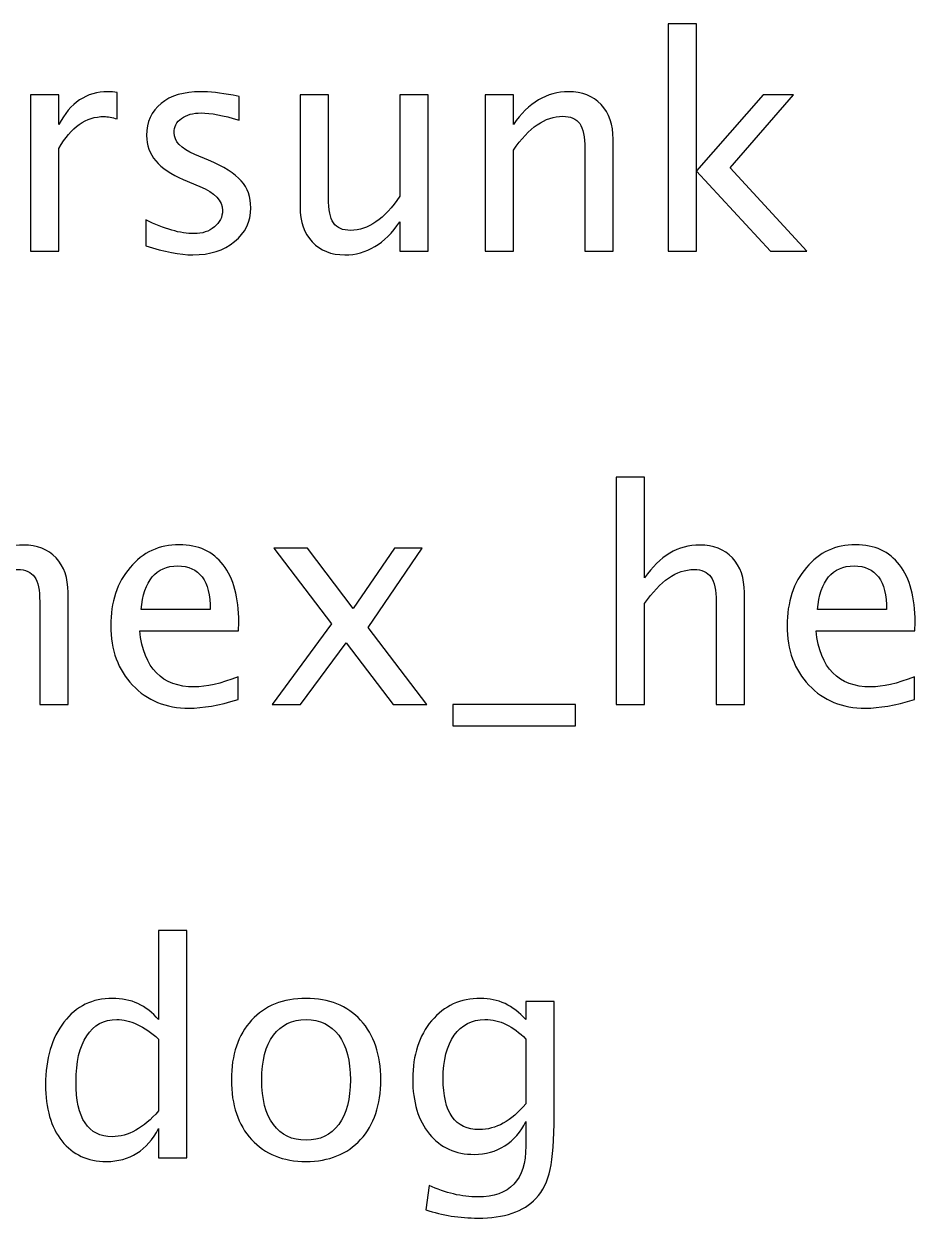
# Model space of a CAD drawing. Header units: centimetres. Extents: x -21.6 to 21.6, y -13.7 to 21.9.
# Drawn here: x 13.581 to 14.646, y 14.893 to 16.321 of the extents above; entities that cross this region are included whole.
import ezdxf

# ---------------------------------------------------------------- set-up
doc = ezdxf.new("R2010")
doc.units = ezdxf.units.CM
doc.header["$MEASUREMENT"] = 0
doc.layers.add('Layer 1', color=7, linetype='Continuous')

msp = doc.modelspace()

# ---------------------------------------------------------------- linework, layer by layer
at = {"layer": 'Layer 1'}
for points, knots in [([(14.35065, 16.04922), (14.35065, 16.04922), (14.35065, 16.32121), (14.35065, 16.32121), (14.35065, 16.32121), (14.35065, 16.32121), (14.38451, 16.32121), (14.38451, 16.32121), (14.38451, 16.32121), (14.38451, 16.32121), (14.38451, 16.14547), (14.38451, 16.14547), (14.38451, 16.14547), (14.38451, 16.14547), (14.46389, 16.23619), (14.46389, 16.23619), (14.46389, 16.23619), (14.46389, 16.23619), (14.50046, 16.23619), (14.50046, 16.23619), (14.50046, 16.23619), (14.50046, 16.23619), (14.42461, 16.14894), (14.42461, 16.14894), (14.42461, 16.14894), (14.42461, 16.14894), (14.51634, 16.04922), (14.51634, 16.04922), (14.51634, 16.04922), (14.51634, 16.04922), (14.47271, 16.04922), (14.47271, 16.04922), (14.47271, 16.04922), (14.47271, 16.04922), (14.38451, 16.14512), (14.38451, 16.14512), (14.38451, 16.14512), (14.38451, 16.14512), (14.38451, 16.04922), (14.38451, 16.04922), (14.38451, 16.04922), (14.38451, 16.04922), (14.35065, 16.04922), (14.35065, 16.04922)], [0, 0, 0, 0, 0.0833333, 0.0833333, 0.0833333, 0.0833333, 0.1666667, 0.1666667, 0.1666667, 0.1666667, 0.25, 0.25, 0.25, 0.25, 0.3333333, 0.3333333, 0.3333333, 0.3333333, 0.4166667, 0.4166667, 0.4166667, 0.4166667, 0.5, 0.5, 0.5, 0.5, 0.5833333, 0.5833333, 0.5833333, 0.5833333, 0.6666667, 0.6666667, 0.6666667, 0.6666667, 0.75, 0.75, 0.75, 0.75, 0.8333333, 0.8333333, 0.8333333, 0.8333333, 1, 1, 1, 1]), ([(13.58852, 16.04922), (13.58852, 16.04922), (13.58852, 16.23619), (13.58852, 16.23619), (13.58852, 16.23619), (13.58852, 16.23619), (13.62238, 16.23619), (13.62238, 16.23619), (13.62238, 16.23619), (13.62238, 16.23619), (13.62238, 16.20086), (13.62238, 16.20086), (13.62238, 16.20086), (13.63585, 16.22702), (13.65537, 16.24007), (13.681, 16.24007), (13.681, 16.24007), (13.68447, 16.24007), (13.68812, 16.23978), (13.69188, 16.23919), (13.69188, 16.23919), (13.69188, 16.23919), (13.69188, 16.2075), (13.69188, 16.2075), (13.69188, 16.2075), (13.686, 16.20944), (13.68083, 16.21044), (13.67636, 16.21044), (13.67636, 16.21044), (13.65484, 16.21044), (13.63685, 16.19774), (13.62238, 16.17228), (13.62238, 16.17228), (13.62238, 16.17228), (13.62238, 16.04922), (13.62238, 16.04922), (13.62238, 16.04922), (13.62238, 16.04922), (13.58852, 16.04922), (13.58852, 16.04922)], [0, 0, 0, 0, 0.0909091, 0.0909091, 0.0909091, 0.0909091, 0.1818182, 0.1818182, 0.1818182, 0.1818182, 0.2727273, 0.2727273, 0.2727273, 0.2727273, 0.3636364, 0.3636364, 0.3636364, 0.3636364, 0.4545455, 0.4545455, 0.4545455, 0.4545455, 0.5454545, 0.5454545, 0.5454545, 0.5454545, 0.6363636, 0.6363636, 0.6363636, 0.6363636, 0.7272727, 0.7272727, 0.7272727, 0.7272727, 0.8181818, 0.8181818, 0.8181818, 0.8181818, 1, 1, 1, 1]), ([(13.72616, 16.05592), (13.72616, 16.05592), (13.72616, 16.08697), (13.72616, 16.08697), (13.72616, 16.08697), (13.74833, 16.07591), (13.76756, 16.07039), (13.78396, 16.07039), (13.78396, 16.07039), (13.79372, 16.07039), (13.80184, 16.07303), (13.80824, 16.07832), (13.80824, 16.07832), (13.81465, 16.08356), (13.81789, 16.09014), (13.81789, 16.09808), (13.81789, 16.09808), (13.81789, 16.10966), (13.80889, 16.11925), (13.7909, 16.12683), (13.7909, 16.12683), (13.7909, 16.12683), (13.77108, 16.13524), (13.77108, 16.13524), (13.77108, 16.13524), (13.74186, 16.14735), (13.72722, 16.16487), (13.72722, 16.18763), (13.72722, 16.18763), (13.72722, 16.20391), (13.73298, 16.21673), (13.74451, 16.22608), (13.74451, 16.22608), (13.75603, 16.23543), (13.77185, 16.24007), (13.7919, 16.24007), (13.7919, 16.24007), (13.80231, 16.24007), (13.81524, 16.23866), (13.83059, 16.23578), (13.83059, 16.23578), (13.83059, 16.23578), (13.83764, 16.23443), (13.83764, 16.23443), (13.83764, 16.23443), (13.83764, 16.23443), (13.83764, 16.20621), (13.83764, 16.20621), (13.83764, 16.20621), (13.81877, 16.21185), (13.80372, 16.21467), (13.79249, 16.21467), (13.79249, 16.21467), (13.78261, 16.21467), (13.77479, 16.2125), (13.76885, 16.20821), (13.76885, 16.20821), (13.76297, 16.20391), (13.76003, 16.19815), (13.76003, 16.19092), (13.76003, 16.19092), (13.76003, 16.18075), (13.76826, 16.17211), (13.78478, 16.16511), (13.78478, 16.16511), (13.78478, 16.16511), (13.80107, 16.15823), (13.80107, 16.15823), (13.80107, 16.15823), (13.81953, 16.15047), (13.83259, 16.14224), (13.84023, 16.13359), (13.84023, 16.13359), (13.84793, 16.12495), (13.85175, 16.11413), (13.85175, 16.1012), (13.85175, 16.1012), (13.85175, 16.08479), (13.84529, 16.07133), (13.83229, 16.0608), (13.83229, 16.0608), (13.81936, 16.05028), (13.80278, 16.04499), (13.78261, 16.04499), (13.78261, 16.04499), (13.76709, 16.04499), (13.74833, 16.04863), (13.72616, 16.05592)], [0, 0, 0, 0, 0.0434783, 0.0434783, 0.0434783, 0.0434783, 0.0869565, 0.0869565, 0.0869565, 0.0869565, 0.1304348, 0.1304348, 0.1304348, 0.1304348, 0.173913, 0.173913, 0.173913, 0.173913, 0.2173913, 0.2173913, 0.2173913, 0.2173913, 0.2608696, 0.2608696, 0.2608696, 0.2608696, 0.3043478, 0.3043478, 0.3043478, 0.3043478, 0.3478261, 0.3478261, 0.3478261, 0.3478261, 0.3913043, 0.3913043, 0.3913043, 0.3913043, 0.4347826, 0.4347826, 0.4347826, 0.4347826, 0.4782609, 0.4782609, 0.4782609, 0.4782609, 0.5217391, 0.5217391, 0.5217391, 0.5217391, 0.5652174, 0.5652174, 0.5652174, 0.5652174, 0.6086957, 0.6086957, 0.6086957, 0.6086957, 0.6521739, 0.6521739, 0.6521739, 0.6521739, 0.6956522, 0.6956522, 0.6956522, 0.6956522, 0.7391304, 0.7391304, 0.7391304, 0.7391304, 0.7826087, 0.7826087, 0.7826087, 0.7826087, 0.826087, 0.826087, 0.826087, 0.826087, 0.8695652, 0.8695652, 0.8695652, 0.8695652, 0.9130435, 0.9130435, 0.9130435, 0.9130435, 1, 1, 1, 1]), ([(14.13169, 16.04922), (14.13169, 16.04922), (14.13169, 16.23619), (14.13169, 16.23619), (14.13169, 16.23619), (14.13169, 16.23619), (14.16555, 16.23619), (14.16555, 16.23619), (14.16555, 16.23619), (14.16555, 16.23619), (14.16555, 16.20086), (14.16555, 16.20086), (14.16555, 16.20086), (14.18349, 16.22702), (14.20548, 16.24007), (14.23146, 16.24007), (14.23146, 16.24007), (14.24781, 16.24007), (14.2608, 16.23496), (14.27039, 16.22467), (14.27039, 16.22467), (14.27997, 16.21444), (14.28479, 16.20062), (14.28479, 16.18334), (14.28479, 16.18334), (14.28479, 16.18334), (14.28479, 16.04922), (14.28479, 16.04922), (14.28479, 16.04922), (14.28479, 16.04922), (14.25093, 16.04922), (14.25093, 16.04922), (14.25093, 16.04922), (14.25093, 16.04922), (14.25093, 16.17228), (14.25093, 16.17228), (14.25093, 16.17228), (14.25093, 16.18616), (14.24887, 16.19604), (14.24481, 16.20191), (14.24481, 16.20191), (14.2407, 16.20785), (14.23393, 16.21079), (14.22447, 16.21079), (14.22447, 16.21079), (14.20365, 16.21079), (14.18402, 16.19721), (14.16555, 16.17005), (14.16555, 16.17005), (14.16555, 16.17005), (14.16555, 16.04922), (14.16555, 16.04922), (14.16555, 16.04922), (14.16555, 16.04922), (14.13169, 16.04922), (14.13169, 16.04922)], [0, 0, 0, 0, 0.0666667, 0.0666667, 0.0666667, 0.0666667, 0.1333333, 0.1333333, 0.1333333, 0.1333333, 0.2, 0.2, 0.2, 0.2, 0.2666667, 0.2666667, 0.2666667, 0.2666667, 0.3333333, 0.3333333, 0.3333333, 0.3333333, 0.4, 0.4, 0.4, 0.4, 0.4666667, 0.4666667, 0.4666667, 0.4666667, 0.5333333, 0.5333333, 0.5333333, 0.5333333, 0.6, 0.6, 0.6, 0.6, 0.6666667, 0.6666667, 0.6666667, 0.6666667, 0.7333333, 0.7333333, 0.7333333, 0.7333333, 0.8, 0.8, 0.8, 0.8, 0.8666667, 0.8666667, 0.8666667, 0.8666667, 1, 1, 1, 1]), ([(14.02985, 16.04922), (14.02985, 16.04922), (14.02985, 16.08438), (14.02985, 16.08438), (14.02985, 16.08438), (14.0118, 16.0581), (13.98987, 16.04499), (13.96412, 16.04499), (13.96412, 16.04499), (13.94777, 16.04499), (13.93478, 16.0501), (13.92513, 16.06039), (13.92513, 16.06039), (13.91543, 16.07068), (13.91061, 16.0845), (13.91061, 16.10196), (13.91061, 16.10196), (13.91061, 16.10196), (13.91061, 16.23619), (13.91061, 16.23619), (13.91061, 16.23619), (13.91061, 16.23619), (13.94448, 16.23619), (13.94448, 16.23619), (13.94448, 16.23619), (13.94448, 16.23619), (13.94448, 16.11301), (13.94448, 16.11301), (13.94448, 16.11301), (13.94448, 16.09896), (13.94653, 16.08903), (13.95059, 16.08315), (13.95059, 16.08315), (13.95471, 16.07721), (13.96153, 16.07427), (13.97111, 16.07427), (13.97111, 16.07427), (13.99181, 16.07427), (14.01145, 16.08785), (14.02985, 16.11507), (14.02985, 16.11507), (14.02985, 16.11507), (14.02985, 16.23619), (14.02985, 16.23619), (14.02985, 16.23619), (14.02985, 16.23619), (14.06372, 16.23619), (14.06372, 16.23619), (14.06372, 16.23619), (14.06372, 16.23619), (14.06372, 16.04922), (14.06372, 16.04922), (14.06372, 16.04922), (14.06372, 16.04922), (14.02985, 16.04922), (14.02985, 16.04922)], [0, 0, 0, 0, 0.0666667, 0.0666667, 0.0666667, 0.0666667, 0.1333333, 0.1333333, 0.1333333, 0.1333333, 0.2, 0.2, 0.2, 0.2, 0.2666667, 0.2666667, 0.2666667, 0.2666667, 0.3333333, 0.3333333, 0.3333333, 0.3333333, 0.4, 0.4, 0.4, 0.4, 0.4666667, 0.4666667, 0.4666667, 0.4666667, 0.5333333, 0.5333333, 0.5333333, 0.5333333, 0.6, 0.6, 0.6, 0.6, 0.6666667, 0.6666667, 0.6666667, 0.6666667, 0.7333333, 0.7333333, 0.7333333, 0.7333333, 0.8, 0.8, 0.8, 0.8, 0.8666667, 0.8666667, 0.8666667, 0.8666667, 1, 1, 1, 1]), ([(13.48026, 15.50712), (13.48026, 15.50712), (13.48026, 15.77911), (13.48026, 15.77911), (13.48026, 15.77911), (13.48026, 15.77911), (13.51412, 15.77911), (13.51412, 15.77911), (13.51412, 15.77911), (13.51412, 15.77911), (13.51412, 15.65876), (13.51412, 15.65876), (13.51412, 15.65876), (13.53206, 15.68492), (13.55405, 15.69797), (13.58003, 15.69797), (13.58003, 15.69797), (13.59638, 15.69797), (13.60937, 15.69286), (13.61896, 15.68257), (13.61896, 15.68257), (13.62854, 15.67234), (13.63336, 15.65852), (13.63336, 15.64124), (13.63336, 15.64124), (13.63336, 15.64124), (13.63336, 15.50712), (13.63336, 15.50712), (13.63336, 15.50712), (13.63336, 15.50712), (13.5995, 15.50712), (13.5995, 15.50712), (13.5995, 15.50712), (13.5995, 15.50712), (13.5995, 15.63018), (13.5995, 15.63018), (13.5995, 15.63018), (13.5995, 15.64406), (13.59744, 15.65394), (13.59338, 15.65981), (13.59338, 15.65981), (13.58927, 15.66575), (13.5825, 15.66869), (13.57304, 15.66869), (13.57304, 15.66869), (13.55222, 15.66869), (13.53259, 15.65511), (13.51412, 15.62795), (13.51412, 15.62795), (13.51412, 15.62795), (13.51412, 15.50712), (13.51412, 15.50712), (13.51412, 15.50712), (13.51412, 15.50712), (13.48026, 15.50712), (13.48026, 15.50712)], [0, 0, 0, 0, 0.0666667, 0.0666667, 0.0666667, 0.0666667, 0.1333333, 0.1333333, 0.1333333, 0.1333333, 0.2, 0.2, 0.2, 0.2, 0.2666667, 0.2666667, 0.2666667, 0.2666667, 0.3333333, 0.3333333, 0.3333333, 0.3333333, 0.4, 0.4, 0.4, 0.4, 0.4666667, 0.4666667, 0.4666667, 0.4666667, 0.5333333, 0.5333333, 0.5333333, 0.5333333, 0.6, 0.6, 0.6, 0.6, 0.6666667, 0.6666667, 0.6666667, 0.6666667, 0.7333333, 0.7333333, 0.7333333, 0.7333333, 0.8, 0.8, 0.8, 0.8, 0.8666667, 0.8666667, 0.8666667, 0.8666667, 1, 1, 1, 1]), ([(14.28854, 15.50712), (14.28854, 15.50712), (14.28854, 15.77911), (14.28854, 15.77911), (14.28854, 15.77911), (14.28854, 15.77911), (14.3224, 15.77911), (14.3224, 15.77911), (14.3224, 15.77911), (14.3224, 15.77911), (14.3224, 15.65876), (14.3224, 15.65876), (14.3224, 15.65876), (14.34034, 15.68492), (14.36233, 15.69797), (14.38831, 15.69797), (14.38831, 15.69797), (14.40466, 15.69797), (14.41765, 15.69286), (14.42724, 15.68257), (14.42724, 15.68257), (14.43682, 15.67234), (14.44164, 15.65852), (14.44164, 15.64124), (14.44164, 15.64124), (14.44164, 15.64124), (14.44164, 15.50712), (14.44164, 15.50712), (14.44164, 15.50712), (14.44164, 15.50712), (14.40778, 15.50712), (14.40778, 15.50712), (14.40778, 15.50712), (14.40778, 15.50712), (14.40778, 15.63018), (14.40778, 15.63018), (14.40778, 15.63018), (14.40778, 15.64406), (14.40572, 15.65394), (14.40166, 15.65981), (14.40166, 15.65981), (14.39755, 15.66575), (14.39078, 15.66869), (14.38132, 15.66869), (14.38132, 15.66869), (14.3605, 15.66869), (14.34087, 15.65511), (14.3224, 15.62795), (14.3224, 15.62795), (14.3224, 15.62795), (14.3224, 15.50712), (14.3224, 15.50712), (14.3224, 15.50712), (14.3224, 15.50712), (14.28854, 15.50712), (14.28854, 15.50712)], [0, 0, 0, 0, 0.0666667, 0.0666667, 0.0666667, 0.0666667, 0.1333333, 0.1333333, 0.1333333, 0.1333333, 0.2, 0.2, 0.2, 0.2, 0.2666667, 0.2666667, 0.2666667, 0.2666667, 0.3333333, 0.3333333, 0.3333333, 0.3333333, 0.4, 0.4, 0.4, 0.4, 0.4666667, 0.4666667, 0.4666667, 0.4666667, 0.5333333, 0.5333333, 0.5333333, 0.5333333, 0.6, 0.6, 0.6, 0.6, 0.6666667, 0.6666667, 0.6666667, 0.6666667, 0.7333333, 0.7333333, 0.7333333, 0.7333333, 0.8, 0.8, 0.8, 0.8, 0.8666667, 0.8666667, 0.8666667, 0.8666667, 1, 1, 1, 1]), ([(13.83645, 15.51312), (13.81369, 15.5063), (13.79423, 15.50289), (13.778, 15.50289), (13.778, 15.50289), (13.75031, 15.50289), (13.72779, 15.51206), (13.71045, 15.53034), (13.71045, 15.53034), (13.6931, 15.54863), (13.6844, 15.57233), (13.6844, 15.60149), (13.6844, 15.60149), (13.6844, 15.62977), (13.69204, 15.65299), (13.70739, 15.67116), (13.70739, 15.67116), (13.72274, 15.68927), (13.74237, 15.69833), (13.7663, 15.69833), (13.7663, 15.69833), (13.78894, 15.69833), (13.80646, 15.69027), (13.81881, 15.67416), (13.81881, 15.67416), (13.83116, 15.65805), (13.83733, 15.63524), (13.83733, 15.60566), (13.83733, 15.60566), (13.83733, 15.60566), (13.83715, 15.59532), (13.83715, 15.59532), (13.83715, 15.59532), (13.83715, 15.59532), (13.71897, 15.59532), (13.71897, 15.59532), (13.71897, 15.59532), (13.72391, 15.55063), (13.74573, 15.52829), (13.78435, 15.52829), (13.78435, 15.52829), (13.79852, 15.52829), (13.81587, 15.53228), (13.83645, 15.54028), (13.83645, 15.54028), (13.83645, 15.54028), (13.83645, 15.51312), (13.83645, 15.51312)], [0, 0, 0, 0, 0.0769231, 0.0769231, 0.0769231, 0.0769231, 0.1538462, 0.1538462, 0.1538462, 0.1538462, 0.2307692, 0.2307692, 0.2307692, 0.2307692, 0.3076923, 0.3076923, 0.3076923, 0.3076923, 0.3846154, 0.3846154, 0.3846154, 0.3846154, 0.4615385, 0.4615385, 0.4615385, 0.4615385, 0.5384615, 0.5384615, 0.5384615, 0.5384615, 0.6153846, 0.6153846, 0.6153846, 0.6153846, 0.6923077, 0.6923077, 0.6923077, 0.6923077, 0.7692308, 0.7692308, 0.7692308, 0.7692308, 0.8461538, 0.8461538, 0.8461538, 0.8461538, 1, 1, 1, 1]), ([(14.64473, 15.51312), (14.62197, 15.5063), (14.60251, 15.50289), (14.58628, 15.50289), (14.58628, 15.50289), (14.55859, 15.50289), (14.53607, 15.51206), (14.51873, 15.53034), (14.51873, 15.53034), (14.50138, 15.54863), (14.49268, 15.57233), (14.49268, 15.60149), (14.49268, 15.60149), (14.49268, 15.62977), (14.50032, 15.65299), (14.51567, 15.67116), (14.51567, 15.67116), (14.53102, 15.68927), (14.55065, 15.69833), (14.57458, 15.69833), (14.57458, 15.69833), (14.59722, 15.69833), (14.61474, 15.69027), (14.62709, 15.67416), (14.62709, 15.67416), (14.63944, 15.65805), (14.64561, 15.63524), (14.64561, 15.60566), (14.64561, 15.60566), (14.64561, 15.60566), (14.64543, 15.59532), (14.64543, 15.59532), (14.64543, 15.59532), (14.64543, 15.59532), (14.52725, 15.59532), (14.52725, 15.59532), (14.52725, 15.59532), (14.53219, 15.55063), (14.55401, 15.52829), (14.59263, 15.52829), (14.59263, 15.52829), (14.6068, 15.52829), (14.62415, 15.53228), (14.64473, 15.54028), (14.64473, 15.54028), (14.64473, 15.54028), (14.64473, 15.51312), (14.64473, 15.51312)], [0, 0, 0, 0, 0.0769231, 0.0769231, 0.0769231, 0.0769231, 0.1538462, 0.1538462, 0.1538462, 0.1538462, 0.2307692, 0.2307692, 0.2307692, 0.2307692, 0.3076923, 0.3076923, 0.3076923, 0.3076923, 0.3846154, 0.3846154, 0.3846154, 0.3846154, 0.4615385, 0.4615385, 0.4615385, 0.4615385, 0.5384615, 0.5384615, 0.5384615, 0.5384615, 0.6153846, 0.6153846, 0.6153846, 0.6153846, 0.6923077, 0.6923077, 0.6923077, 0.6923077, 0.7692308, 0.7692308, 0.7692308, 0.7692308, 0.8461538, 0.8461538, 0.8461538, 0.8461538, 1, 1, 1, 1]), ([(13.87708, 15.50712), (13.87708, 15.50712), (13.94828, 15.60361), (13.94828, 15.60361), (13.94828, 15.60361), (13.94828, 15.60361), (13.8792, 15.69409), (13.8792, 15.69409), (13.8792, 15.69409), (13.8792, 15.69409), (13.91959, 15.69409), (13.91959, 15.69409), (13.91959, 15.69409), (13.91959, 15.69409), (13.97415, 15.62207), (13.97415, 15.62207), (13.97415, 15.62207), (13.97415, 15.62207), (14.02354, 15.69409), (14.02354, 15.69409), (14.02354, 15.69409), (14.02354, 15.69409), (14.05664, 15.69409), (14.05664, 15.69409), (14.05664, 15.69409), (14.05664, 15.69409), (13.99197, 15.59925), (13.99197, 15.59925), (13.99197, 15.59925), (13.99197, 15.59925), (14.06229, 15.50712), (14.06229, 15.50712), (14.06229, 15.50712), (14.06229, 15.50712), (14.0219, 15.50712), (14.0219, 15.50712), (14.0219, 15.50712), (14.0219, 15.50712), (13.96557, 15.5812), (13.96557, 15.5812), (13.96557, 15.5812), (13.96557, 15.5812), (13.91106, 15.50712), (13.91106, 15.50712), (13.91106, 15.50712), (13.91106, 15.50712), (13.87708, 15.50712), (13.87708, 15.50712)], [0, 0, 0, 0, 0.0769231, 0.0769231, 0.0769231, 0.0769231, 0.1538462, 0.1538462, 0.1538462, 0.1538462, 0.2307692, 0.2307692, 0.2307692, 0.2307692, 0.3076923, 0.3076923, 0.3076923, 0.3076923, 0.3846154, 0.3846154, 0.3846154, 0.3846154, 0.4615385, 0.4615385, 0.4615385, 0.4615385, 0.5384615, 0.5384615, 0.5384615, 0.5384615, 0.6153846, 0.6153846, 0.6153846, 0.6153846, 0.6923077, 0.6923077, 0.6923077, 0.6923077, 0.7692308, 0.7692308, 0.7692308, 0.7692308, 0.8461538, 0.8461538, 0.8461538, 0.8461538, 1, 1, 1, 1]), ([(13.72074, 15.62072), (13.72074, 15.62072), (13.80329, 15.62072), (13.80329, 15.62072), (13.80329, 15.62072), (13.80329, 15.65552), (13.79029, 15.67293), (13.76436, 15.67293), (13.76436, 15.67293), (13.73826, 15.67293), (13.72374, 15.65552), (13.72074, 15.62072)], [0, 0, 0, 0, 0.25, 0.25, 0.25, 0.25, 0.5, 0.5, 0.5, 0.5, 1, 1, 1, 1]), ([(14.52902, 15.62072), (14.52902, 15.62072), (14.61157, 15.62072), (14.61157, 15.62072), (14.61157, 15.62072), (14.61157, 15.65552), (14.59857, 15.67293), (14.57264, 15.67293), (14.57264, 15.67293), (14.54654, 15.67293), (14.53202, 15.65552), (14.52902, 15.62072)], [0, 0, 0, 0, 0.25, 0.25, 0.25, 0.25, 0.5, 0.5, 0.5, 0.5, 1, 1, 1, 1]), ([(14.0931, 15.48172), (14.0931, 15.48172), (14.0931, 15.50712), (14.0931, 15.50712), (14.0931, 15.50712), (14.0931, 15.50712), (14.23985, 15.50712), (14.23985, 15.50712), (14.23985, 15.50712), (14.23985, 15.50712), (14.23985, 15.48172), (14.23985, 15.48172), (14.23985, 15.48172), (14.23985, 15.48172), (14.0931, 15.48172), (14.0931, 15.48172)], [0, 0, 0, 0, 0.2, 0.2, 0.2, 0.2, 0.4, 0.4, 0.4, 0.4, 0.6, 0.6, 0.6, 0.6, 1, 1, 1, 1]), ([(13.74161, 14.96502), (13.74161, 14.96502), (13.74161, 15.00012), (13.74161, 15.00012), (13.74161, 15.00012), (13.7278, 14.9739), (13.70698, 14.96079), (13.67917, 14.96079), (13.67917, 14.96079), (13.65659, 14.96079), (13.63884, 14.96896), (13.6259, 14.98536), (13.6259, 14.98536), (13.61297, 15.00177), (13.6065, 15.02417), (13.6065, 15.05257), (13.6065, 15.05257), (13.6065, 15.08361), (13.61385, 15.1086), (13.62849, 15.12753), (13.62849, 15.12753), (13.64319, 15.14641), (13.66247, 15.15587), (13.6864, 15.15587), (13.6864, 15.15587), (13.70857, 15.15587), (13.72703, 15.14741), (13.74161, 15.13042), (13.74161, 15.13042), (13.74161, 15.13042), (13.74161, 15.23701), (13.74161, 15.23701), (13.74161, 15.23701), (13.74161, 15.23701), (13.77548, 15.23701), (13.77548, 15.23701), (13.77548, 15.23701), (13.77548, 15.23701), (13.77548, 14.96502), (13.77548, 14.96502), (13.77548, 14.96502), (13.77548, 14.96502), (13.74161, 14.96502), (13.74161, 14.96502)], [0, 0, 0, 0, 0.0833333, 0.0833333, 0.0833333, 0.0833333, 0.1666667, 0.1666667, 0.1666667, 0.1666667, 0.25, 0.25, 0.25, 0.25, 0.3333333, 0.3333333, 0.3333333, 0.3333333, 0.4166667, 0.4166667, 0.4166667, 0.4166667, 0.5, 0.5, 0.5, 0.5, 0.5833333, 0.5833333, 0.5833333, 0.5833333, 0.6666667, 0.6666667, 0.6666667, 0.6666667, 0.75, 0.75, 0.75, 0.75, 0.8333333, 0.8333333, 0.8333333, 0.8333333, 1, 1, 1, 1]), ([(13.91777, 14.96079), (13.89032, 14.96079), (13.86856, 14.96955), (13.85257, 14.98707), (13.85257, 14.98707), (13.83652, 15.00459), (13.82852, 15.0284), (13.82852, 15.05845), (13.82852, 15.05845), (13.82852, 15.08843), (13.83652, 15.11219), (13.85257, 15.12965), (13.85257, 15.12965), (13.86856, 15.14711), (13.89032, 15.15587), (13.91777, 15.15587), (13.91777, 15.15587), (13.94523, 15.15587), (13.96699, 15.14711), (13.98298, 15.12965), (13.98298, 15.12965), (13.99903, 15.11219), (14.00703, 15.08843), (14.00703, 15.05845), (14.00703, 15.05845), (14.00703, 15.0284), (13.99903, 15.00459), (13.98298, 14.98707), (13.98298, 14.98707), (13.96699, 14.96955), (13.94523, 14.96079), (13.91777, 14.96079)], [0, 0, 0, 0, 0.1111111, 0.1111111, 0.1111111, 0.1111111, 0.2222222, 0.2222222, 0.2222222, 0.2222222, 0.3333333, 0.3333333, 0.3333333, 0.3333333, 0.4444444, 0.4444444, 0.4444444, 0.4444444, 0.5555556, 0.5555556, 0.5555556, 0.5555556, 0.6666667, 0.6666667, 0.6666667, 0.6666667, 0.7777778, 0.7777778, 0.7777778, 0.7777778, 1, 1, 1, 1]), ([(14.06076, 14.90293), (14.06076, 14.90293), (14.06476, 14.93221), (14.06476, 14.93221), (14.06476, 14.93221), (14.0844, 14.92304), (14.10386, 14.91845), (14.12309, 14.91845), (14.12309, 14.91845), (14.16125, 14.91845), (14.18035, 14.93868), (14.18035, 14.97907), (14.18035, 14.97907), (14.18035, 14.97907), (14.18035, 15.00847), (14.18035, 15.00847), (14.18035, 15.00847), (14.17448, 14.99606), (14.16613, 14.98648), (14.15525, 14.9796), (14.15525, 14.9796), (14.14437, 14.97272), (14.13226, 14.96925), (14.11891, 14.96925), (14.11891, 14.96925), (14.09628, 14.96925), (14.07834, 14.97737), (14.06511, 14.9936), (14.06511, 14.9936), (14.05188, 15.00982), (14.04524, 15.03181), (14.04524, 15.05957), (14.04524, 15.05957), (14.04524, 15.08796), (14.05277, 15.11113), (14.06782, 15.12906), (14.06782, 15.12906), (14.08293, 15.14694), (14.10239, 15.15587), (14.12632, 15.15587), (14.12632, 15.15587), (14.14725, 15.15587), (14.1653, 15.14741), (14.18035, 15.13042), (14.18035, 15.13042), (14.18035, 15.13042), (14.18035, 15.15199), (14.18035, 15.15199), (14.18035, 15.15199), (14.18035, 15.15199), (14.21422, 15.15199), (14.21422, 15.15199), (14.21422, 15.15199), (14.21422, 15.15199), (14.21422, 15.01606), (14.21422, 15.01606), (14.21422, 15.01606), (14.21422, 14.98683), (14.21269, 14.9652), (14.20964, 14.95114), (14.20964, 14.95114), (14.20664, 14.93709), (14.20087, 14.92557), (14.19253, 14.91663), (14.19253, 14.91663), (14.17771, 14.90093), (14.15454, 14.89305), (14.12309, 14.89305), (14.12309, 14.89305), (14.10151, 14.89305), (14.08075, 14.89635), (14.06076, 14.90293)], [0, 0, 0, 0, 0.0526316, 0.0526316, 0.0526316, 0.0526316, 0.1052632, 0.1052632, 0.1052632, 0.1052632, 0.1578947, 0.1578947, 0.1578947, 0.1578947, 0.2105263, 0.2105263, 0.2105263, 0.2105263, 0.2631579, 0.2631579, 0.2631579, 0.2631579, 0.3157895, 0.3157895, 0.3157895, 0.3157895, 0.3684211, 0.3684211, 0.3684211, 0.3684211, 0.4210526, 0.4210526, 0.4210526, 0.4210526, 0.4736842, 0.4736842, 0.4736842, 0.4736842, 0.5263158, 0.5263158, 0.5263158, 0.5263158, 0.5789474, 0.5789474, 0.5789474, 0.5789474, 0.6315789, 0.6315789, 0.6315789, 0.6315789, 0.6842105, 0.6842105, 0.6842105, 0.6842105, 0.7368421, 0.7368421, 0.7368421, 0.7368421, 0.7894737, 0.7894737, 0.7894737, 0.7894737, 0.8421053, 0.8421053, 0.8421053, 0.8421053, 0.8947368, 0.8947368, 0.8947368, 0.8947368, 1, 1, 1, 1]), ([(13.74161, 15.10725), (13.72403, 15.12271), (13.7074, 15.13047), (13.69164, 15.13047), (13.69164, 15.13047), (13.67612, 15.13047), (13.66412, 15.12401), (13.6556, 15.11101), (13.6556, 15.11101), (13.64707, 15.09808), (13.64284, 15.07973), (13.64284, 15.05598), (13.64284, 15.05598), (13.64284, 15.01229), (13.6573, 14.99042), (13.68629, 14.99042), (13.68629, 14.99042), (13.7051, 14.99042), (13.72356, 15.00071), (13.74161, 15.02123), (13.74161, 15.02123), (13.74161, 15.02123), (13.74161, 15.10725), (13.74161, 15.10725)], [0, 0, 0, 0, 0.1428571, 0.1428571, 0.1428571, 0.1428571, 0.2857143, 0.2857143, 0.2857143, 0.2857143, 0.4285714, 0.4285714, 0.4285714, 0.4285714, 0.5714286, 0.5714286, 0.5714286, 0.5714286, 0.7142857, 0.7142857, 0.7142857, 0.7142857, 1, 1, 1, 1]), ([(13.91771, 14.98619), (13.93447, 14.98619), (13.94752, 14.99248), (13.95681, 15.00512), (13.95681, 15.00512), (13.96605, 15.0177), (13.97069, 15.03552), (13.97069, 15.05845), (13.97069, 15.05845), (13.97069, 15.08132), (13.96605, 15.09908), (13.95681, 15.11166), (13.95681, 15.11166), (13.94752, 15.12418), (13.93447, 15.13047), (13.91771, 15.13047), (13.91771, 15.13047), (13.9009, 15.13047), (13.88785, 15.12418), (13.87867, 15.11166), (13.87867, 15.11166), (13.86944, 15.09908), (13.86486, 15.08132), (13.86486, 15.05845), (13.86486, 15.05845), (13.86486, 15.03552), (13.86944, 15.0177), (13.87867, 15.00512), (13.87867, 15.00512), (13.88785, 14.99248), (13.9009, 14.98619), (13.91771, 14.98619)], [0, 0, 0, 0, 0.1111111, 0.1111111, 0.1111111, 0.1111111, 0.2222222, 0.2222222, 0.2222222, 0.2222222, 0.3333333, 0.3333333, 0.3333333, 0.3333333, 0.4444444, 0.4444444, 0.4444444, 0.4444444, 0.5555556, 0.5555556, 0.5555556, 0.5555556, 0.6666667, 0.6666667, 0.6666667, 0.6666667, 0.7777778, 0.7777778, 0.7777778, 0.7777778, 1, 1, 1, 1]), ([(14.18035, 15.0297), (14.18035, 15.0297), (14.18035, 15.10725), (14.18035, 15.10725), (14.18035, 15.10725), (14.16542, 15.12271), (14.14913, 15.13047), (14.13155, 15.13047), (14.13155, 15.13047), (14.11591, 15.13047), (14.10368, 15.12424), (14.09486, 15.11172), (14.09486, 15.11172), (14.08599, 15.09925), (14.08158, 15.08191), (14.08158, 15.0598), (14.08158, 15.0598), (14.08158, 15.01917), (14.09598, 14.99889), (14.12485, 14.99889), (14.12485, 14.99889), (14.14449, 14.99889), (14.16301, 15.00918), (14.18035, 15.0297)], [0, 0, 0, 0, 0.1428571, 0.1428571, 0.1428571, 0.1428571, 0.2857143, 0.2857143, 0.2857143, 0.2857143, 0.4285714, 0.4285714, 0.4285714, 0.4285714, 0.5714286, 0.5714286, 0.5714286, 0.5714286, 0.7142857, 0.7142857, 0.7142857, 0.7142857, 1, 1, 1, 1])]:
    msp.add_open_spline(points, degree=3, knots=knots, dxfattribs=at)

doc.saveas('drawing.dxf')
